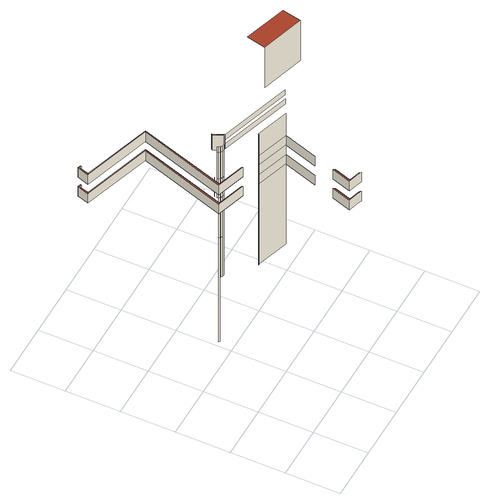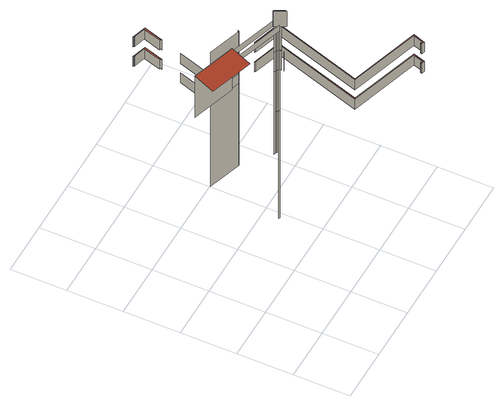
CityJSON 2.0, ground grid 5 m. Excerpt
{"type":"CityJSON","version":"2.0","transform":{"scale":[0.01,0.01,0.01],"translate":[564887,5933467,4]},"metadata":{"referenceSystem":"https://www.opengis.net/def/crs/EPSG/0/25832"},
"CityObjects":{
"building1":{"type":"Building","attributes":{"Grundfläche 2D":"19094.941454","Grundhöhe NN":"4.316"},"children":["building1-1","building1-2","building1-3"],"geometry":[{"type":"MultiSurface","lod":"3","boundaries":[[[0,1,2,3]],[[4,5,6,7]],[[8,9,10,11]],[[12,13,14,15]],[[8,16,17,9]],[[9,18,19,10]],[[13,20,21,14]],[[22,23,24,25,26]],[[27,28,29,30,31]],[[9,17,32,18]],[[18,33,34,19]],[[23,35,36,24]],[[20,37,38,21]],[[27,39,40,41,29,28]],[[33,18,32,42]],[[43,44,45,46]],[[33,47,48,34]],[[35,49,50,36]],[[37,51,52,38]],[[39,53,54,55,41,40]],[[47,33,42,56]],[[53,50,49,57,58,55,54]],[[59,60,48,47]],[[51,61,62,52]],[[47,56,63,59]],[[60,64,65,59]],[[64,66,67,65]],[[68,69,70,71,72,73,74,75]],[[76,77,67,66]],[[78,79,80,81,82,83]],[[69,68,84,85]],[[71,70,86,87]],[[73,72,88,89]],[[90,91,92,93]],[[90,93,94,95]]],"semantics":{"surfaces":[{"type":"WallSurface"},{"type":"RoofSurface"}],"values":[0,0,0,0,0,0,0,0,0,0,0,0,0,0,0,0,0,0,0,0,0,0,0,0,0,0,0,0,0,0,0,0,0,1,0]}}]},
"building1-1":{"type":"BuildingInstallation","parents":["building1"],"geometry":[{"type":"MultiSurface","lod":"3","boundaries":[[[96,97,98,99,100,101,102,103,104,105,106,107]],[[108,109,110,111,112,113,114,115,116,117]],[[118,119,108,117]],[[120,110,109,108,119,121]],[[110,120,122,111]],[[123,124,99,98]],[[124,125,100,99]],[[125,126,101,100]],[[102,101,126,127]],[[103,102,127,128]],[[128,129,104,103]],[[129,130,105,104]],[[130,131,106,105]],[[131,132,107,106]],[[132,0,96,107]],[[0,3,97,96]],[[71,87,88,72]],[[133,113,112,134]],[[135,88,87,136]],[[133,137,138,115,114,113]],[[139,116,115,138]],[[118,117,116,139]]],"semantics":{"surfaces":[{"type":"RoofSurface"},{"type":"WallSurface"}],"values":[0,0,1,1,1,1,1,1,1,1,1,1,1,1,1,1,1,1,1,1,1,1]}}]},
"building1-2":{"type":"BuildingInstallation","parents":["building1"],"geometry":[{"type":"MultiSurface","lod":"3","boundaries":[[[140,141,142,143,144,145,146,147,148,149,150,151]],[[152,153,154,155,156,157,158,159,160,161]],[[162,163,152,161]],[[164,154,153,152,163,165]],[[154,164,166,155]],[[167,168,143,142]],[[168,169,144,143]],[[169,170,145,144]],[[146,145,170,171]],[[147,146,171,172]],[[172,173,148,147]],[[173,174,149,148]],[[174,175,150,149]],[[176,151,150,175]],[[176,4,140,151]],[[4,7,141,140]],[[69,85,86,70]],[[156,177,178,157]],[[179,86,85,180]],[[178,181,182,159,158,157]],[[183,160,159,182]],[[162,161,160,183]]],"semantics":{"surfaces":[{"type":"RoofSurface"},{"type":"WallSurface"}],"values":[0,0,1,1,1,1,1,1,1,1,1,1,1,1,1,1,1,1,1,1,1,1]}}]},
"building1-3":{"type":"BuildingInstallation","parents":["building1"],"geometry":[{"type":"MultiSurface","lod":"3","boundaries":[[[184,185,186,187,188]],[[187,186,60,59,65,64]],[[188,187,64,65,67,66]],[[67,189,190,191,184,188,66]],[[185,184,191,190,189,192,193,194]],[[193,192,59,60,186,185,194]]],"semantics":{"surfaces":[{"type":"RoofSurface"},{"type":"WallSurface"}],"values":[0,1,1,1,1,1]}}]}
},
"vertices":[
[395,1056,1979],[395,1056,1975],[659,973,1975],[659,973,1979],[395,1056,1753],[395,1056,1750],[659,973,1750],[659,973,1753],[547,1154,2294],[551,1142,2294],[551,1142,2357],[547,1154,2357],[547,1154,1753],[551,1142,1753],[551,1142,1975],[547,1154,1975],[547,1154,1979],[551,1142,1979],[557,1133,2294],[557,1133,2357],[557,1133,1753],[557,1133,1975],[557,1133,32],[557,1133,799],[557,1133,1274],[551,1142,1274],[551,1142,32],[557,1133,1278],[557,1133,1390],[557,1133,1750],[551,1142,1750],[551,1142,1278],[557,1133,1979],[566,1125,2294],[566,1125,2357],[566,1125,799],[566,1125,1274],[566,1125,1753],[566,1125,1975],[566,1125,1278],[566,1125,1390],[566,1125,1750],[566,1125,1979],[549,1178,1753],[548,1176,1753],[548,1176,1975],[549,1178,1975],[575,1119,2294],[575,1119,2357],[575,1119,799],[575,1119,1274],[575,1119,1753],[575,1119,1975],[575,1119,1278],[575,1119,1390],[575,1119,1750],[575,1119,1979],[593,1114,799],[593,1114,1750],[593,1114,2294],[593,1114,2357],[593,1114,1753],[593,1114,1975],[593,1114,1979],[605,1110,2357],[605,1110,2294],[606,1110,2357],[606,1110,2294],[827,920,799],[827,920,1753],[827,920,1866],[827,920,1979],[827,920,2092],[827,920,2357],[821,910,2357],[821,910,799],[1269,900,2357],[1269,900,2294],[1357,946,2294],[627,1177,2294],[626,1177,2294],[626,1177,2357],[627,1177,2357],[1357,946,2357],[1129,824,799],[1129,824,1753],[1129,824,1866],[1129,824,1979],[1129,824,2092],[1129,824,2357],[1753,1005,2772],[1813,1195,2744],[1420,1319,2744],[1360,1129,2772],[1360,1129,2294],[1753,1005,2294],
[395,1056,2092],[659,973,2092],[653,984,2092],[408,1062,2092],[661,1861,2092],[30,2061,2092],[57,2149,2092],[75,2143,2092],[79,2156,2092],[53,2165,2092],[18,2055,2092],[648,1856,2092],[1029,108,2092],[1019,111,2092],[926,140,2092],[975,295,2092],[967,313,2092],[911,135,2092],[1017,103,2092],[1043,95,2092],[1035,101,2092],[1031,107,2092],[1031,107,1979],[1029,108,1979],[926,140,1979],[1019,111,1979],[975,295,1979],[653,984,1979],[408,1062,1979],[661,1861,1979],[30,2061,1979],[57,2149,1979],[75,2143,1979],[79,2156,1979],[53,2165,1979],[18,2055,1979],[648,1856,1979],[911,135,1979],[967,313,1979],[1029,508,2092],[1029,508,1979],[1017,103,1979],[1043,95,1979],[1035,101,1979],
[395,1056,1866],[659,973,1866],[653,984,1866],[408,1062,1866],[661,1861,1866],[30,2061,1866],[57,2149,1866],[75,2143,1866],[79,2156,1866],[53,2165,1866],[18,2055,1866],[648,1856,1866],[1029,108,1866],[1019,111,1866],[926,140,1866],[975,295,1866],[967,313,1866],[911,135,1866],[1017,103,1866],[1043,95,1866],[1035,101,1866],[1031,107,1866],[1031,107,1753],[1029,108,1753],[926,140,1753],[1019,111,1753],[975,295,1753],[653,984,1753],[408,1062,1753],[661,1861,1753],[30,2061,1753],[57,2149,1753],[75,2143,1753],[79,2156,1753],[53,2165,1753],[18,2055,1753],[648,1856,1753],[967,313,1753],[911,135,1753],[1029,508,1866],[1029,508,1753],[1017,103,1753],[1043,95,1753],[1035,101,1753],
[559,1211,2469],[554,1196,2469],[593,1114,2469],[605,1110,2469],[606,1110,2469],[559,1211,2294],[559,1211,2350],[559,1211,2357],[554,1196,2294],[554,1196,2350],[554,1196,2357]
]}
